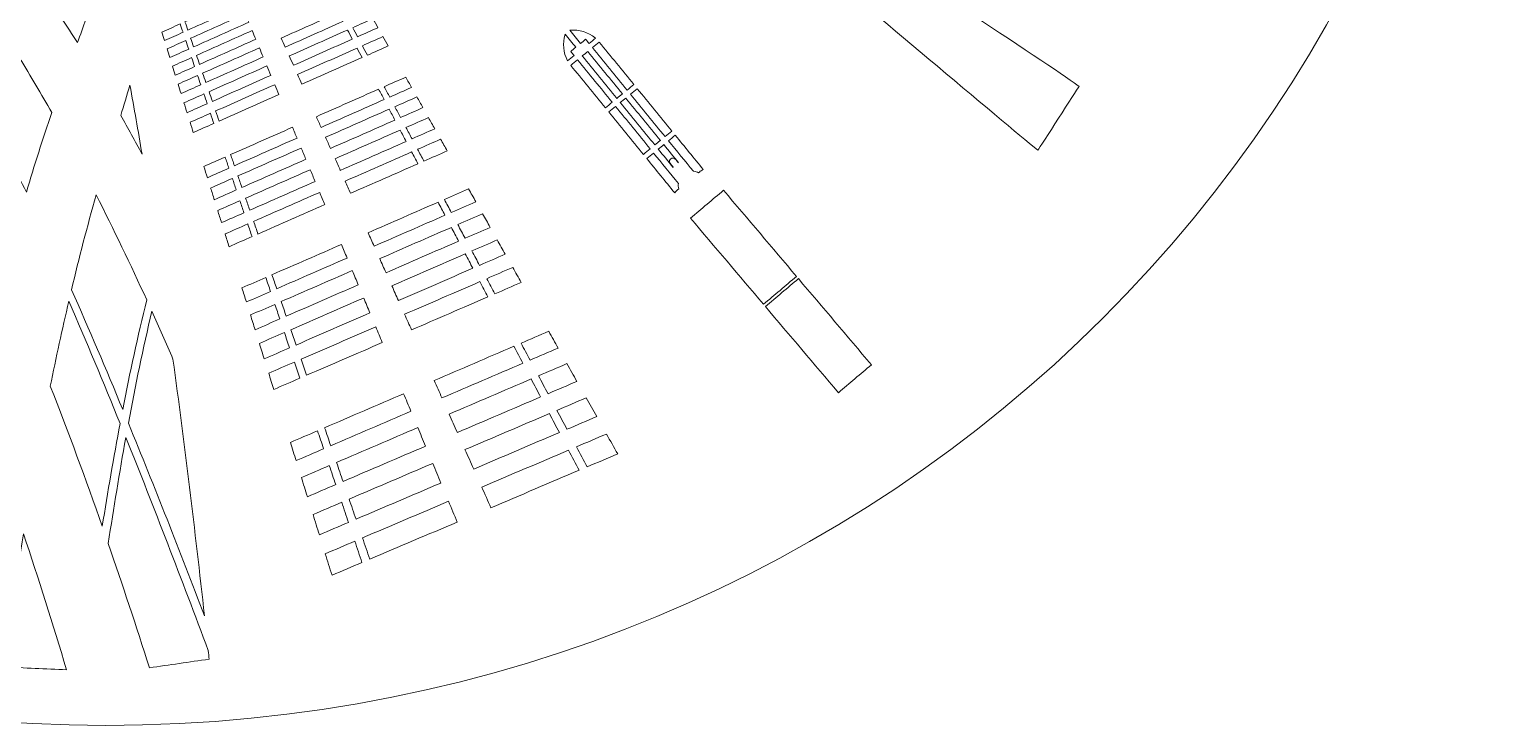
# Model space of a CAD drawing. Header units: millimetres. Extents: x -751 to 1411, y -446 to 1681.
# Drawn here: x -226 to 300, y -446 to -199 of the extents above; entities that cross this region are included whole.
import ezdxf

# ---------------------------------------------------------------- set-up
doc = ezdxf.new("R2010")
doc.units = ezdxf.units.MM
doc.header["$MEASUREMENT"] = 0
doc.layers.add('Layer 6', color=7, linetype='Continuous')

msp = doc.modelspace()

# ---------------------------------------------------------------- linework, layer by layer
at = {"layer": 'Layer 6', "lineweight": 0}
for points, knots in [([(-198.52, 551.4), (-477.55, 551.4), (-697.08, 331.88), (-697.08, 52.85), (-697.08, -226.18), (-477.55, -445.71), (-198.52, -445.71), (80.51, -445.71), (300.03, -226.18), (300.03, 52.85), (300.03, 331.88), (80.51, 551.4), (-198.52, 551.4)], [0, 0, 0, 0, 1, 1, 1, 2, 2, 2, 3, 3, 3, 4, 4, 4, 4]), ([(146.94, -218.78), (145.9, -220.1), (133.3, -240.13), (132.27, -241.45), (126.12, -236.49), (67.15, -186.73), (61.01, -181.77), (62, -180.5), (70.07, -169.15), (71.06, -167.88), (77.25, -172.79), (140.75, -213.87), (146.94, -218.78)], [0, 0, 0, 0, 1, 1, 1, 2, 2, 2, 3, 3, 3, 4, 4, 4, 4]), ([(-220, -185.8), (-217.99, -180.41), (-216.12, -174.98), (-214.4, -169.49), (-210.45, -175.08), (-206.59, -180.73), (-202.82, -186.45), (-204.63, -192.09), (-206.57, -197.68), (-208.59, -203.23), (-212.3, -197.36), (-216.09, -191.55), (-220, -185.8)], [0, 0, 0, 0, 1, 1, 1, 2, 2, 2, 3, 3, 3, 4, 4, 4, 4]), ([(-151.44, -187.31), (-151.04, -188.27), (-150.64, -189.23), (-150.24, -190.19), (-156.64, -193.05), (-163.03, -195.92), (-169.43, -198.79), (-169.77, -197.8), (-170.11, -196.82), (-170.44, -195.84), (-164.11, -192.99), (-157.78, -190.15), (-151.44, -187.31)], [0, 0, 0, 0, 1, 1, 1, 2, 2, 2, 3, 3, 3, 4, 4, 4, 4]), ([(-149.07, -193.01), (-148.65, -194.01), (-148.24, -195), (-147.82, -196), (-154.34, -198.92), (-160.86, -201.84), (-167.38, -204.75), (-167.73, -203.73), (-168.08, -202.71), (-168.43, -201.69), (-161.98, -198.79), (-155.52, -195.9), (-149.07, -193.01)], [0, 0, 0, 0, 1, 1, 1, 2, 2, 2, 3, 3, 3, 4, 4, 4, 4]), ([(-134.84, -204.82), (-135.31, -203.76), (-135.79, -202.69), (-136.27, -201.62), (-129.51, -198.61), (-122.76, -195.59), (-116, -192.58), (-115.45, -193.61), (-114.91, -194.65), (-114.36, -195.69), (-121.19, -198.73), (-128.01, -201.78), (-134.84, -204.82)], [0, 0, 0, 0, 1, 1, 1, 2, 2, 2, 3, 3, 3, 4, 4, 4, 4]), ([(-172.13, -196.59), (-171.8, -197.58), (-171.47, -198.57), (-171.14, -199.55), (-173.33, -200.54), (-175.53, -201.53), (-177.73, -202.51), (-178.04, -201.52), (-178.36, -200.52), (-178.67, -199.53), (-176.49, -198.55), (-174.31, -197.57), (-172.13, -196.59)], [0, 0, 0, 0, 1, 1, 1, 2, 2, 2, 3, 3, 3, 4, 4, 4, 4]), ([(-146.6, -198.93), (-146.16, -199.97), (-145.73, -201), (-145.3, -202.04), (-151.95, -205.01), (-158.6, -207.98), (-165.25, -210.95), (-165.61, -209.89), (-165.98, -208.83), (-166.34, -207.76), (-159.76, -204.82), (-153.18, -201.88), (-146.6, -198.93)], [0, 0, 0, 0, 1, 1, 1, 2, 2, 2, 3, 3, 3, 4, 4, 4, 4]), ([(-131.95, -211.29), (-132.45, -210.18), (-132.94, -209.07), (-133.44, -207.97), (-126.54, -204.89), (-119.65, -201.82), (-112.75, -198.75), (-112.19, -199.83), (-111.62, -200.91), (-111.05, -201.99), (-118.02, -205.09), (-124.98, -208.19), (-131.95, -211.29)], [0, 0, 0, 0, 1, 1, 1, 2, 2, 2, 3, 3, 3, 4, 4, 4, 4]), ([(-109.18, -201.16), (-109.76, -200.08), (-110.33, -199), (-110.9, -197.93), (-108.52, -196.86), (-106.13, -195.8), (-103.75, -194.74), (-103.15, -195.8), (-102.55, -196.87), (-101.95, -197.94), (-104.36, -199.01), (-106.77, -200.08), (-109.18, -201.16)], [0, 0, 0, 0, 1, 1, 1, 2, 2, 2, 3, 3, 3, 4, 4, 4, 4]), ([(-27.01, -203.54), (-27.41, -203.04), (-27.82, -202.54), (-28.23, -202.04), (-28.83, -202.54), (-29.43, -203.03), (-30.04, -203.52), (-31.31, -201.96), (-32.59, -200.39), (-33.87, -198.83), (-30.32, -198.61), (-27.47, -199.39), (-24.69, -201.65), (-25.46, -202.28), (-26.23, -202.91), (-27.01, -203.54)], [0, 0, 0, 0, 1, 1, 1, 2, 2, 2, 3, 3, 3, 4, 4, 4, 5, 5, 5, 5]), ([(-170.15, -202.46), (-169.81, -203.48), (-169.46, -204.51), (-169.12, -205.53), (-171.36, -206.54), (-173.6, -207.54), (-175.84, -208.54), (-176.17, -207.51), (-176.49, -206.48), (-176.81, -205.44), (-174.59, -204.45), (-172.37, -203.45), (-170.15, -202.46)], [0, 0, 0, 0, 1, 1, 1, 2, 2, 2, 3, 3, 3, 4, 4, 4, 4]), ([(-105.69, -207.71), (-106.29, -206.58), (-106.89, -205.46), (-107.49, -204.34), (-105.05, -203.25), (-102.61, -202.17), (-100.18, -201.09), (-99.55, -202.2), (-98.93, -203.31), (-98.3, -204.42), (-100.76, -205.52), (-103.23, -206.61), (-105.69, -207.71)], [0, 0, 0, 0, 1, 1, 1, 2, 2, 2, 3, 3, 3, 4, 4, 4, 4]), ([(-31.71, -204.89), (-32.32, -205.38), (-32.92, -205.87), (-33.53, -206.37), (-33.12, -206.86), (-32.71, -207.36), (-32.31, -207.86), (-33.08, -208.49), (-33.85, -209.12), (-34.62, -209.75), (-36.23, -206.58), (-36.42, -203.63), (-35.52, -200.22), (-34.25, -201.77), (-32.98, -203.33), (-31.71, -204.89)], [0, 0, 0, 0, 1, 1, 1, 2, 2, 2, 3, 3, 3, 4, 4, 4, 5, 5, 5, 5]), ([(-13.51, -220.08), (-17.61, -215.06), (-21.7, -210.04), (-25.8, -205.02), (-24.99, -204.36), (-24.19, -203.71), (-23.38, -203.05), (-19.29, -208.07), (-15.2, -213.09), (-11.1, -218.11), (-11.91, -218.77), (-12.71, -219.42), (-13.51, -220.08)], [0, 0, 0, 0, 1, 1, 1, 2, 2, 2, 3, 3, 3, 4, 4, 4, 4]), ([(-237.95, -234.12), (-235.2, -225.6), (-232.29, -217.14), (-229.14, -208.76), (-225.21, -215.11), (-221.41, -221.53), (-217.7, -228.02), (-220.92, -237.4), (-223.92, -246.86), (-226.74, -256.37), (-230.37, -248.9), (-234.09, -241.48), (-237.95, -234.12)], [0, 0, 0, 0, 1, 1, 1, 2, 2, 2, 3, 3, 3, 4, 4, 4, 4]), ([(-168.1, -208.55), (-167.74, -209.62), (-167.38, -210.68), (-167.02, -211.74), (-169.31, -212.77), (-171.59, -213.79), (-173.88, -214.81), (-174.22, -213.73), (-174.55, -212.66), (-174.89, -211.59), (-172.63, -210.57), (-170.36, -209.56), (-168.1, -208.55)], [0, 0, 0, 0, 1, 1, 1, 2, 2, 2, 3, 3, 3, 4, 4, 4, 4]), ([(-144.03, -205.09), (-143.58, -206.17), (-143.13, -207.24), (-142.68, -208.32), (-149.47, -211.35), (-156.25, -214.37), (-163.03, -217.4), (-163.41, -216.29), (-163.79, -215.19), (-164.17, -214.08), (-157.46, -211.08), (-150.74, -208.09), (-144.03, -205.09)], [0, 0, 0, 0, 1, 1, 1, 2, 2, 2, 3, 3, 3, 4, 4, 4, 4]), ([(-128.94, -218.04), (-129.46, -216.88), (-129.97, -215.72), (-130.49, -214.57), (-123.45, -211.44), (-116.41, -208.31), (-109.37, -205.18), (-108.78, -206.3), (-108.19, -207.43), (-107.6, -208.55), (-114.71, -211.71), (-121.83, -214.88), (-128.94, -218.04)], [0, 0, 0, 0, 1, 1, 1, 2, 2, 2, 3, 3, 3, 4, 4, 4, 4]), ([(-31.1, -209.34), (-27, -214.36), (-22.91, -219.38), (-18.81, -224.4), (-19.62, -225.06), (-20.42, -225.71), (-21.23, -226.37), (-25.32, -221.35), (-29.42, -216.33), (-33.51, -211.31), (-32.71, -210.65), (-31.9, -210), (-31.1, -209.34)], [0, 0, 0, 0, 1, 1, 1, 2, 2, 2, 3, 3, 3, 4, 4, 4, 4]), ([(-17.14, -223.04), (-21.24, -218.02), (-25.33, -213), (-29.43, -207.98), (-28.77, -207.45), (-28.12, -206.91), (-27.47, -206.38), (-23.38, -211.4), (-19.28, -216.42), (-15.19, -221.44), (-15.84, -221.98), (-16.49, -222.51), (-17.14, -223.04)], [0, 0, 0, 0, 1, 1, 1, 2, 2, 2, 3, 3, 3, 4, 4, 4, 4]), ([(-165.96, -214.88), (-165.59, -215.99), (-165.22, -217.1), (-164.84, -218.2), (-167.17, -219.24), (-169.51, -220.28), (-171.84, -221.32), (-172.19, -220.21), (-172.54, -219.09), (-172.89, -217.97), (-170.58, -216.94), (-168.27, -215.91), (-165.96, -214.88)], [0, 0, 0, 0, 1, 1, 1, 2, 2, 2, 3, 3, 3, 4, 4, 4, 4]), ([(-141.36, -211.5), (-140.89, -212.62), (-140.42, -213.74), (-139.96, -214.86), (-146.88, -217.94), (-153.8, -221.02), (-160.73, -224.1), (-161.12, -222.95), (-161.52, -221.8), (-161.91, -220.66), (-155.06, -217.6), (-148.21, -214.55), (-141.36, -211.5)], [0, 0, 0, 0, 1, 1, 1, 2, 2, 2, 3, 3, 3, 4, 4, 4, 4]), ([(-97.76, -222.57), (-98.42, -221.34), (-99.07, -220.11), (-99.73, -218.88), (-97.18, -217.75), (-94.63, -216.62), (-92.08, -215.49), (-91.39, -216.71), (-90.71, -217.93), (-90.02, -219.15), (-92.6, -220.29), (-95.18, -221.43), (-97.76, -222.57)], [0, 0, 0, 0, 1, 1, 1, 2, 2, 2, 3, 3, 3, 4, 4, 4, 4]), ([(-193.26, -229.08), (-192.14, -225.51), (-191.05, -221.94), (-190, -218.35), (-188.5, -226.51), (-187.06, -234.68), (-185.68, -242.85), (-188.17, -238.24), (-190.69, -233.65), (-193.26, -229.08)], [0, 0, 0, 0, 1, 1, 1, 2, 2, 2, 3, 3, 3, 3]), ([(-138.58, -218.17), (-138.09, -219.33), (-137.6, -220.5), (-137.12, -221.67), (-144.19, -224.81), (-151.26, -227.95), (-158.33, -231.09), (-158.74, -229.89), (-159.15, -228.7), (-159.56, -227.5), (-152.57, -224.39), (-145.57, -221.28), (-138.58, -218.17)], [0, 0, 0, 0, 1, 1, 1, 2, 2, 2, 3, 3, 3, 4, 4, 4, 4]), ([(-122.11, -233.34), (-122.68, -232.07), (-123.24, -230.81), (-123.81, -229.54), (-116.44, -226.28), (-109.07, -223.02), (-101.7, -219.76), (-101.06, -220.99), (-100.41, -222.22), (-99.76, -223.45), (-107.21, -226.75), (-114.66, -230.04), (-122.11, -233.34)], [0, 0, 0, 0, 1, 1, 1, 2, 2, 2, 3, 3, 3, 4, 4, 4, 4]), ([(-12.31, -221.56), (-11.5, -220.9), (-10.7, -220.25), (-9.89, -219.59), (-5.8, -224.61), (-1.7, -229.63), (2.39, -234.65), (1.59, -235.31), (0.78, -235.97), (-0.02, -236.62), (-4.12, -231.6), (-8.21, -226.58), (-12.31, -221.56)], [0, 0, 0, 0, 1, 1, 1, 2, 2, 2, 3, 3, 3, 4, 4, 4, 4]), ([(-163.74, -221.47), (-163.35, -222.62), (-162.96, -223.77), (-162.57, -224.93), (-164.95, -225.99), (-167.33, -227.05), (-169.71, -228.11), (-170.08, -226.94), (-170.44, -225.78), (-170.81, -224.62), (-168.45, -223.57), (-166.1, -222.52), (-163.74, -221.47)], [0, 0, 0, 0, 1, 1, 1, 2, 2, 2, 3, 3, 3, 4, 4, 4, 4]), ([(-93.89, -229.82), (-94.58, -228.54), (-95.26, -227.26), (-95.94, -225.98), (-93.34, -224.82), (-90.73, -223.67), (-88.13, -222.52), (-87.41, -223.79), (-86.7, -225.06), (-85.98, -226.33), (-88.62, -227.5), (-91.26, -228.66), (-93.89, -229.82)], [0, 0, 0, 0, 1, 1, 1, 2, 2, 2, 3, 3, 3, 4, 4, 4, 4]), ([(-17.61, -225.88), (-13.51, -230.9), (-9.42, -235.92), (-5.32, -240.95), (-6.13, -241.6), (-6.93, -242.26), (-7.74, -242.91), (-11.83, -237.89), (-15.93, -232.87), (-20.02, -227.85), (-19.22, -227.2), (-18.41, -226.54), (-17.61, -225.88)], [0, 0, 0, 0, 1, 1, 1, 2, 2, 2, 3, 3, 3, 4, 4, 4, 4]), ([(-13.98, -222.93), (-9.89, -227.95), (-5.79, -232.97), (-1.7, -237.99), (-2.35, -238.52), (-3, -239.05), (-3.65, -239.58), (-7.74, -234.56), (-11.84, -229.54), (-15.93, -224.52), (-15.28, -223.99), (-14.63, -223.46), (-13.98, -222.93)], [0, 0, 0, 0, 1, 1, 1, 2, 2, 2, 3, 3, 3, 4, 4, 4, 4]), ([(-161.43, -228.33), (-161.02, -229.53), (-160.62, -230.73), (-160.21, -231.93), (-162.64, -233.01), (-165.07, -234.09), (-167.5, -235.17), (-167.88, -233.96), (-168.26, -232.75), (-168.64, -231.53), (-166.24, -230.47), (-163.83, -229.4), (-161.43, -228.33)], [0, 0, 0, 0, 1, 1, 1, 2, 2, 2, 3, 3, 3, 4, 4, 4, 4]), ([(-118.78, -240.81), (-119.37, -239.49), (-119.96, -238.17), (-120.55, -236.85), (-113.02, -233.52), (-105.49, -230.19), (-97.96, -226.87), (-97.29, -228.15), (-96.61, -229.44), (-95.93, -230.72), (-103.55, -234.09), (-111.16, -237.45), (-118.78, -240.81)], [0, 0, 0, 0, 1, 1, 1, 2, 2, 2, 3, 3, 3, 4, 4, 4, 4]), ([(-89.85, -237.4), (-90.57, -236.06), (-91.28, -234.72), (-92, -233.38), (-89.33, -232.21), (-86.67, -231.03), (-84, -229.86), (-83.26, -231.18), (-82.51, -232.51), (-81.76, -233.84), (-84.46, -235.02), (-87.16, -236.21), (-89.85, -237.4)], [0, 0, 0, 0, 1, 1, 1, 2, 2, 2, 3, 3, 3, 4, 4, 4, 4]), ([(-132.27, -233.29), (-131.74, -234.57), (-131.21, -235.85), (-130.67, -237.13), (-138.07, -240.4), (-145.48, -243.67), (-152.88, -246.95), (-153.33, -245.64), (-153.78, -244.32), (-154.23, -243.01), (-146.91, -239.77), (-139.59, -236.53), (-132.27, -233.29)], [0, 0, 0, 0, 1, 1, 1, 2, 2, 2, 3, 3, 3, 4, 4, 4, 4]), ([(-115.3, -248.6), (-115.92, -247.23), (-116.53, -245.85), (-117.15, -244.47), (-109.45, -241.08), (-101.76, -237.68), (-94.06, -234.29), (-93.35, -235.63), (-92.65, -236.98), (-91.94, -238.32), (-99.73, -241.75), (-107.51, -245.18), (-115.3, -248.6)], [0, 0, 0, 0, 1, 1, 1, 2, 2, 2, 3, 3, 3, 4, 4, 4, 4]), ([(1.18, -238.1), (1.99, -237.45), (2.79, -236.79), (3.6, -236.13), (6.91, -240.19), (10.22, -244.25), (13.53, -248.31), (13.03, -248.55), (12.58, -248.84), (12.15, -249.18), (12.04, -249.26), (11.94, -249.36), (11.84, -249.45), (11.34, -249.1), (10.82, -248.95), (10.2, -248.92), (10.14, -248.91), (10.07, -248.92), (10.01, -248.92), (7.07, -245.31), (4.13, -241.71), (1.18, -238.1)], [0, 0, 0, 0, 1, 1, 1, 2, 2, 2, 3, 3, 3, 4, 4, 4, 5, 5, 5, 6, 6, 6, 7, 7, 7, 7]), ([(-129.2, -240.67), (-128.64, -242), (-128.08, -243.33), (-127.53, -244.67), (-135.09, -248.01), (-142.65, -251.34), (-150.22, -254.68), (-150.69, -253.31), (-151.16, -251.95), (-151.63, -250.58), (-144.15, -247.27), (-136.67, -243.97), (-129.2, -240.67)], [0, 0, 0, 0, 1, 1, 1, 2, 2, 2, 3, 3, 3, 4, 4, 4, 4]), ([(-85.63, -245.32), (-86.38, -243.92), (-87.12, -242.52), (-87.87, -241.12), (-85.14, -239.92), (-82.42, -238.72), (-79.69, -237.52), (-78.91, -238.91), (-78.13, -240.3), (-77.35, -241.68), (-80.11, -242.89), (-82.87, -244.11), (-85.63, -245.32)], [0, 0, 0, 0, 1, 1, 1, 2, 2, 2, 3, 3, 3, 4, 4, 4, 4]), ([(1.73, -246.07), (2.06, -246.51), (2.5, -247), (2.85, -247.45), (2.84, -247.47), (2.83, -247.5), (2.83, -247.53), (1.07, -245.37), (-0.69, -243.22), (-2.44, -241.06), (-1.79, -240.53), (-1.14, -240), (-0.49, -239.47), (1.27, -241.62), (3.03, -243.78), (4.78, -245.93), (4.76, -245.93), (4.73, -245.94), (4.7, -245.93), (4.33, -245.5), (3.94, -244.98), (3.58, -244.57), (3.31, -244.26), (3.04, -244.2), (2.67, -244.22), (2.42, -244.24), (2.2, -244.36), (2, -244.52), (1.81, -244.67), (1.65, -244.87), (1.58, -245.12), (1.48, -245.47), (1.49, -245.75), (1.73, -246.07)], [0, 0, 0, 0, 1, 1, 1, 2, 2, 2, 3, 3, 3, 4, 4, 4, 5, 5, 5, 6, 6, 6, 7, 7, 7, 8, 8, 8, 9, 9, 9, 10, 10, 10, 11, 11, 11, 11]), ([(-156.18, -243.88), (-155.74, -245.19), (-155.29, -246.51), (-154.85, -247.82), (-157.39, -248.94), (-159.94, -250.07), (-162.48, -251.19), (-162.9, -249.87), (-163.31, -248.54), (-163.73, -247.22), (-161.21, -246.11), (-158.7, -244.99), (-156.18, -243.88)], [0, 0, 0, 0, 1, 1, 1, 2, 2, 2, 3, 3, 3, 4, 4, 4, 4]), ([(-111.66, -256.75), (-112.31, -255.31), (-112.95, -253.87), (-113.59, -252.43), (-105.72, -248.97), (-97.85, -245.51), (-89.98, -242.04), (-89.24, -243.45), (-88.5, -244.85), (-87.77, -246.26), (-95.73, -249.76), (-103.7, -253.26), (-111.66, -256.75)], [0, 0, 0, 0, 1, 1, 1, 2, 2, 2, 3, 3, 3, 4, 4, 4, 4]), ([(-4.12, -242.43), (-1.18, -246.03), (1.77, -249.64), (4.71, -253.24), (4.57, -253.91), (4.59, -254.51), (4.85, -255.15), (4.75, -255.23), (4.63, -255.31), (4.54, -255.39), (4.11, -255.75), (3.74, -256.13), (3.4, -256.57), (0.09, -252.51), (-3.22, -248.45), (-6.53, -244.39), (-5.72, -243.74), (-4.92, -243.08), (-4.12, -242.43)], [0, 0, 0, 0, 1, 1, 1, 2, 2, 2, 3, 3, 3, 4, 4, 4, 5, 5, 5, 6, 6, 6, 6]), ([(-153.62, -251.46), (-153.16, -252.83), (-152.7, -254.2), (-152.23, -255.57), (-154.83, -256.72), (-157.43, -257.87), (-160.03, -259.01), (-160.46, -257.63), (-160.9, -256.25), (-161.33, -254.87), (-158.76, -253.73), (-156.19, -252.6), (-153.62, -251.46)], [0, 0, 0, 0, 1, 1, 1, 2, 2, 2, 3, 3, 3, 4, 4, 4, 4]), ([(-125.99, -248.37), (-125.41, -249.76), (-124.83, -251.15), (-124.25, -252.54), (-131.98, -255.95), (-139.71, -259.35), (-147.44, -262.76), (-147.93, -261.33), (-148.42, -259.9), (-148.91, -258.47), (-141.27, -255.1), (-133.63, -251.73), (-125.99, -248.37)], [0, 0, 0, 0, 1, 1, 1, 2, 2, 2, 3, 3, 3, 4, 4, 4, 4]), ([(-184.03, -294.61), (-187.24, -307.51), (-190.01, -320.5), (-192.54, -333.54), (-198.44, -319.29), (-204.48, -305.09), (-210.73, -290.99), (-208.04, -279.71), (-205.14, -268.48), (-201.97, -257.32), (-195.73, -269.62), (-189.76, -282.07), (-184.03, -294.61)], [0, 0, 0, 0, 1, 1, 1, 2, 2, 2, 3, 3, 3, 4, 4, 4, 4]), ([(-122.63, -256.41), (-122.03, -257.86), (-121.42, -259.32), (-120.81, -260.77), (-128.72, -264.25), (-136.63, -267.72), (-144.54, -271.2), (-145.05, -269.7), (-145.57, -268.21), (-146.08, -266.72), (-138.26, -263.28), (-130.45, -259.84), (-122.63, -256.41)], [0, 0, 0, 0, 1, 1, 1, 2, 2, 2, 3, 3, 3, 4, 4, 4, 4]), ([(-75.9, -263.56), (-76.73, -262.01), (-77.55, -260.46), (-78.38, -258.92), (-75.51, -257.66), (-72.64, -256.41), (-69.78, -255.16), (-68.92, -256.69), (-68.05, -258.22), (-67.19, -259.75), (-70.1, -261.02), (-73, -262.29), (-75.9, -263.56)], [0, 0, 0, 0, 1, 1, 1, 2, 2, 2, 3, 3, 3, 4, 4, 4, 4]), ([(20.73, -255.66), (29.36, -265.85), (38, -276.05), (46.63, -286.25), (42.73, -289.55), (38.82, -292.86), (34.91, -296.17), (26.28, -285.98), (17.64, -275.78), (9.01, -265.59), (12.91, -262.28), (16.82, -258.97), (20.73, -255.66)], [0, 0, 0, 0, 1, 1, 1, 2, 2, 2, 3, 3, 3, 4, 4, 4, 4]), ([(-150.95, -259.37), (-150.47, -260.8), (-149.99, -262.23), (-149.5, -263.66), (-152.16, -264.83), (-154.82, -266), (-157.47, -267.17), (-157.93, -265.73), (-158.38, -264.29), (-158.83, -262.84), (-156.2, -261.69), (-153.58, -260.53), (-150.95, -259.37)], [0, 0, 0, 0, 1, 1, 1, 2, 2, 2, 3, 3, 3, 4, 4, 4, 4]), ([(-103.29, -275.52), (-104, -273.93), (-104.71, -272.34), (-105.42, -270.75), (-97.14, -267.13), (-88.87, -263.51), (-80.59, -259.89), (-79.78, -261.44), (-78.96, -262.99), (-78.15, -264.54), (-86.53, -268.2), (-94.91, -271.86), (-103.29, -275.52)], [0, 0, 0, 0, 1, 1, 1, 2, 2, 2, 3, 3, 3, 4, 4, 4, 4]), ([(-148.16, -267.63), (-147.66, -269.13), (-147.16, -270.63), (-146.65, -272.12), (-149.37, -273.32), (-152.09, -274.51), (-154.8, -275.7), (-155.28, -274.19), (-155.75, -272.69), (-156.22, -271.18), (-153.54, -270), (-150.85, -268.82), (-148.16, -267.63)], [0, 0, 0, 0, 1, 1, 1, 2, 2, 2, 3, 3, 3, 4, 4, 4, 4]), ([(-71.01, -272.72), (-71.88, -271.1), (-72.74, -269.48), (-73.61, -267.85), (-70.67, -266.57), (-67.74, -265.29), (-64.8, -264.01), (-63.9, -265.62), (-62.99, -267.23), (-62.09, -268.83), (-65.06, -270.13), (-68.04, -271.42), (-71.01, -272.72)], [0, 0, 0, 0, 1, 1, 1, 2, 2, 2, 3, 3, 3, 4, 4, 4, 4]), ([(-99.08, -284.95), (-99.83, -283.28), (-100.57, -281.61), (-101.32, -279.94), (-92.84, -276.24), (-84.36, -272.54), (-75.88, -268.85), (-75.03, -270.47), (-74.17, -272.1), (-73.32, -273.72), (-81.91, -277.46), (-90.49, -281.21), (-99.08, -284.95)], [0, 0, 0, 0, 1, 1, 1, 2, 2, 2, 3, 3, 3, 4, 4, 4, 4]), ([(-65.88, -282.34), (-66.79, -280.64), (-67.7, -278.93), (-68.61, -277.23), (-65.6, -275.92), (-62.59, -274.61), (-59.58, -273.3), (-58.63, -274.99), (-57.68, -276.68), (-56.73, -278.37), (-59.78, -279.69), (-62.83, -281.02), (-65.88, -282.34)], [0, 0, 0, 0, 1, 1, 1, 2, 2, 2, 3, 3, 3, 4, 4, 4, 4]), ([(-114.92, -274.9), (-114.25, -276.51), (-113.58, -278.12), (-112.91, -279.72), (-121.23, -283.36), (-129.55, -286.99), (-137.86, -290.62), (-138.43, -288.98), (-139, -287.33), (-139.56, -285.68), (-131.35, -282.09), (-123.14, -278.5), (-114.92, -274.9)], [0, 0, 0, 0, 1, 1, 1, 2, 2, 2, 3, 3, 3, 4, 4, 4, 4]), ([(-94.67, -294.84), (-95.45, -293.09), (-96.23, -291.34), (-97.01, -289.59), (-88.32, -285.81), (-79.63, -282.03), (-70.94, -278.25), (-70.04, -279.95), (-69.14, -281.66), (-68.25, -283.37), (-77.05, -287.19), (-85.86, -291.02), (-94.67, -294.84)], [0, 0, 0, 0, 1, 1, 1, 2, 2, 2, 3, 3, 3, 4, 4, 4, 4]), ([(-60.49, -292.46), (-61.44, -290.67), (-62.4, -288.87), (-63.35, -287.08), (-60.27, -285.74), (-57.18, -284.4), (-54.09, -283.06), (-53.09, -284.84), (-52.09, -286.62), (-51.09, -288.39), (-54.22, -289.75), (-57.36, -291.1), (-60.49, -292.46)], [0, 0, 0, 0, 1, 1, 1, 2, 2, 2, 3, 3, 3, 4, 4, 4, 4]), ([(-141.75, -286.64), (-141.2, -288.29), (-140.64, -289.94), (-140.08, -291.59), (-142.94, -292.84), (-145.8, -294.09), (-148.65, -295.34), (-149.17, -293.67), (-149.7, -292.01), (-150.22, -290.34), (-147.39, -289.11), (-144.57, -287.88), (-141.75, -286.64)], [0, 0, 0, 0, 1, 1, 1, 2, 2, 2, 3, 3, 3, 4, 4, 4, 4]), ([(-111.05, -284.19), (-110.35, -285.87), (-109.65, -287.56), (-108.94, -289.24), (-117.47, -292.95), (-125.99, -296.67), (-134.51, -300.38), (-135.1, -298.65), (-135.7, -296.93), (-136.29, -295.2), (-127.88, -291.53), (-119.46, -287.86), (-111.05, -284.19)], [0, 0, 0, 0, 1, 1, 1, 2, 2, 2, 3, 3, 3, 4, 4, 4, 4]), ([(-65.75, -288.12), (-64.8, -289.92), (-63.86, -291.71), (-62.91, -293.51), (-71.95, -297.42), (-80.99, -301.33), (-90.02, -305.25), (-90.85, -303.4), (-91.67, -301.56), (-92.49, -299.72), (-83.58, -295.85), (-74.66, -291.99), (-65.75, -288.12)], [0, 0, 0, 0, 1, 1, 1, 2, 2, 2, 3, 3, 3, 4, 4, 4, 4]), ([(61.49, -327.56), (52.86, -317.37), (44.23, -307.17), (35.59, -296.98), (39.5, -293.67), (43.41, -290.36), (47.31, -287.05), (55.95, -297.24), (64.58, -307.44), (73.22, -317.64), (69.31, -320.94), (65.4, -324.25), (61.49, -327.56)], [0, 0, 0, 0, 1, 1, 1, 2, 2, 2, 3, 3, 3, 4, 4, 4, 4]), ([(-106.99, -293.93), (-106.25, -295.7), (-105.52, -297.47), (-104.78, -299.23), (-113.52, -303.03), (-122.25, -306.82), (-130.99, -310.62), (-131.61, -308.81), (-132.24, -306.99), (-132.86, -305.18), (-124.24, -301.43), (-115.61, -297.68), (-106.99, -293.93)], [0, 0, 0, 0, 1, 1, 1, 2, 2, 2, 3, 3, 3, 4, 4, 4, 4]), ([(-199.81, -375.01), (-205.66, -358.31), (-211.78, -341.71), (-218.25, -325.24), (-216.2, -315.15), (-214.02, -305.08), (-211.69, -295.05), (-205.43, -309.43), (-199.39, -323.9), (-193.48, -338.44), (-195.76, -350.6), (-197.85, -362.79), (-199.81, -375.01)], [0, 0, 0, 0, 1, 1, 1, 2, 2, 2, 3, 3, 3, 4, 4, 4, 4]), ([(-182.19, -298.66), (-179.66, -304.29), (-177.16, -309.94), (-174.7, -315.6), (-170.58, -345.95), (-166.87, -376.35), (-163.53, -406.79), (-172.25, -383.89), (-181.23, -361.09), (-190.53, -338.42), (-188.06, -325.1), (-185.34, -311.83), (-182.19, -298.66)], [0, 0, 0, 0, 1, 1, 1, 2, 2, 2, 3, 3, 3, 4, 4, 4, 4]), ([(-138.53, -296.18), (-137.95, -297.91), (-137.37, -299.64), (-136.78, -301.37), (-139.71, -302.64), (-142.64, -303.92), (-145.56, -305.19), (-146.11, -303.45), (-146.66, -301.7), (-147.2, -299.96), (-144.31, -298.7), (-141.42, -297.44), (-138.53, -296.18)], [0, 0, 0, 0, 1, 1, 1, 2, 2, 2, 3, 3, 3, 4, 4, 4, 4]), ([(-102.73, -304.16), (-101.95, -306.02), (-101.18, -307.88), (-100.4, -309.74), (-109.36, -313.62), (-118.33, -317.5), (-127.29, -321.38), (-127.95, -319.47), (-128.6, -317.57), (-129.26, -315.66), (-120.41, -311.83), (-111.57, -307.99), (-102.73, -304.16)], [0, 0, 0, 0, 1, 1, 1, 2, 2, 2, 3, 3, 3, 4, 4, 4, 4]), ([(-135.16, -306.18), (-134.55, -308), (-133.93, -309.81), (-133.32, -311.63), (-136.32, -312.93), (-139.32, -314.24), (-142.32, -315.54), (-142.9, -313.71), (-143.47, -311.88), (-144.04, -310.04), (-141.08, -308.76), (-138.12, -307.47), (-135.16, -306.18)], [0, 0, 0, 0, 1, 1, 1, 2, 2, 2, 3, 3, 3, 4, 4, 4, 4]), ([(-47.94, -315.98), (-49.01, -313.98), (-50.08, -311.97), (-51.15, -309.97), (-47.88, -308.56), (-44.61, -307.15), (-41.34, -305.74), (-40.22, -307.73), (-39.11, -309.71), (-37.99, -311.7), (-41.31, -313.13), (-44.62, -314.55), (-47.94, -315.98)], [0, 0, 0, 0, 1, 1, 1, 2, 2, 2, 3, 3, 3, 4, 4, 4, 4]), ([(-81.99, -323.25), (-72.55, -319.18), (-63.12, -315.12), (-53.68, -311.06), (-52.63, -313.07), (-51.57, -315.07), (-50.51, -317.08), (-60.09, -321.2), (-69.66, -325.31), (-79.23, -329.43), (-80.15, -327.37), (-81.07, -325.31), (-81.99, -323.25)], [0, 0, 0, 0, 1, 1, 1, 2, 2, 2, 3, 3, 3, 4, 4, 4, 4]), ([(-131.62, -316.69), (-130.97, -318.6), (-130.33, -320.51), (-129.68, -322.42), (-132.76, -323.75), (-135.84, -325.08), (-138.92, -326.41), (-139.52, -324.49), (-140.12, -322.56), (-140.73, -320.64), (-137.69, -319.32), (-134.65, -318), (-131.62, -316.69)], [0, 0, 0, 0, 1, 1, 1, 2, 2, 2, 3, 3, 3, 4, 4, 4, 4]), ([(-41.58, -327.92), (-42.7, -325.8), (-43.83, -323.68), (-44.96, -321.57), (-41.6, -320.13), (-38.24, -318.68), (-34.87, -317.24), (-33.7, -319.34), (-32.52, -321.44), (-31.34, -323.53), (-34.75, -325), (-38.16, -326.46), (-41.58, -327.92)], [0, 0, 0, 0, 1, 1, 1, 2, 2, 2, 3, 3, 3, 4, 4, 4, 4]), ([(-76.67, -335.17), (-66.97, -331.01), (-57.27, -326.85), (-47.57, -322.69), (-46.45, -324.81), (-45.33, -326.93), (-44.22, -329.05), (-54.06, -333.27), (-63.91, -337.48), (-73.76, -341.7), (-74.73, -339.52), (-75.7, -337.35), (-76.67, -335.17)], [0, 0, 0, 0, 1, 1, 1, 2, 2, 2, 3, 3, 3, 4, 4, 4, 4]), ([(-92.82, -327.91), (-91.96, -329.99), (-91.09, -332.07), (-90.22, -334.15), (-99.71, -338.23), (-109.2, -342.31), (-118.7, -346.39), (-119.43, -344.26), (-120.16, -342.13), (-120.89, -340), (-111.54, -335.97), (-102.18, -331.94), (-92.82, -327.91)], [0, 0, 0, 0, 1, 1, 1, 2, 2, 2, 3, 3, 3, 4, 4, 4, 4]), ([(-28.04, -329.39), (-26.8, -331.61), (-25.55, -333.83), (-24.3, -336.05), (-27.82, -337.55), (-31.33, -339.04), (-34.84, -340.54), (-36.04, -338.3), (-37.23, -336.06), (-38.42, -333.83), (-34.96, -332.35), (-31.5, -330.87), (-28.04, -329.39)], [0, 0, 0, 0, 1, 1, 1, 2, 2, 2, 3, 3, 3, 4, 4, 4, 4]), ([(-71.05, -347.77), (-61.07, -343.5), (-51.09, -339.24), (-41.1, -334.97), (-39.92, -337.21), (-38.74, -339.46), (-37.56, -341.7), (-47.7, -346.03), (-57.83, -350.35), (-67.97, -354.67), (-68.99, -352.37), (-70.02, -350.07), (-71.05, -347.77)], [0, 0, 0, 0, 1, 1, 1, 2, 2, 2, 3, 3, 3, 4, 4, 4, 4]), ([(-123.39, -341.07), (-122.67, -343.21), (-121.95, -345.34), (-121.23, -347.48), (-124.48, -348.88), (-127.74, -350.28), (-131, -351.68), (-131.68, -349.53), (-132.35, -347.38), (-133.02, -345.22), (-129.81, -343.84), (-126.6, -342.46), (-123.39, -341.07)], [0, 0, 0, 0, 1, 1, 1, 2, 2, 2, 3, 3, 3, 4, 4, 4, 4]), ([(-87.8, -339.95), (-86.89, -342.15), (-85.97, -344.34), (-85.06, -346.54), (-94.82, -350.72), (-104.58, -354.9), (-114.34, -359.08), (-115.11, -356.83), (-115.88, -354.58), (-116.65, -352.33), (-107.04, -348.2), (-97.42, -344.08), (-87.8, -339.95)], [0, 0, 0, 0, 1, 1, 1, 2, 2, 2, 3, 3, 3, 4, 4, 4, 4]), ([(-183.05, -425.24), (-187.76, -410.48), (-192.62, -395.77), (-197.68, -381.13), (-195.75, -368.54), (-193.7, -355.98), (-191.45, -343.44), (-181.34, -368.54), (-171.62, -393.79), (-162.2, -419.15), (-162.09, -420.16), (-161.98, -421.18), (-161.88, -422.2), (-168.94, -423.21), (-176, -424.22), (-183.05, -425.24)], [0, 0, 0, 0, 1, 1, 1, 2, 2, 2, 3, 3, 3, 4, 4, 4, 5, 5, 5, 5]), ([(-27.71, -353.91), (-28.98, -351.54), (-30.24, -349.17), (-31.51, -346.79), (-27.94, -345.28), (-24.38, -343.76), (-20.82, -342.24), (-19.5, -344.59), (-18.17, -346.95), (-16.85, -349.3), (-20.47, -350.84), (-24.09, -352.37), (-27.71, -353.91)], [0, 0, 0, 0, 1, 1, 1, 2, 2, 2, 3, 3, 3, 4, 4, 4, 4]), ([(-61.84, -368.41), (-62.93, -365.97), (-64.01, -363.53), (-65.1, -361.1), (-54.82, -356.72), (-44.55, -352.34), (-34.27, -347.97), (-33.02, -350.35), (-31.77, -352.72), (-30.52, -355.1), (-40.96, -359.53), (-51.4, -363.97), (-61.84, -368.41)], [0, 0, 0, 0, 1, 1, 1, 2, 2, 2, 3, 3, 3, 4, 4, 4, 4]), ([(-119.22, -353.43), (-118.46, -355.68), (-117.7, -357.94), (-116.94, -360.19), (-120.29, -361.63), (-123.64, -363.06), (-126.99, -364.49), (-127.7, -362.22), (-128.41, -359.95), (-129.12, -357.68), (-125.82, -356.26), (-122.52, -354.85), (-119.22, -353.43)], [0, 0, 0, 0, 1, 1, 1, 2, 2, 2, 3, 3, 3, 4, 4, 4, 4]), ([(-82.5, -352.67), (-81.53, -354.99), (-80.57, -357.31), (-79.6, -359.63), (-89.64, -363.92), (-99.68, -368.2), (-109.73, -372.48), (-110.54, -370.11), (-111.36, -367.73), (-112.18, -365.35), (-102.29, -361.12), (-92.39, -356.89), (-82.5, -352.67)], [0, 0, 0, 0, 1, 1, 1, 2, 2, 2, 3, 3, 3, 4, 4, 4, 4]), ([(-114.82, -366.48), (-114.01, -368.86), (-113.21, -371.24), (-112.4, -373.63), (-115.85, -375.1), (-119.3, -376.57), (-122.74, -378.04), (-123.5, -375.64), (-124.25, -373.23), (-125, -370.83), (-121.61, -369.38), (-118.21, -367.93), (-114.82, -366.48)], [0, 0, 0, 0, 1, 1, 1, 2, 2, 2, 3, 3, 3, 4, 4, 4, 4]), ([(-104.85, -386.68), (-105.71, -384.16), (-106.58, -381.64), (-107.44, -379.12), (-97.26, -374.79), (-87.08, -370.45), (-76.89, -366.12), (-75.87, -368.58), (-74.84, -371.04), (-73.82, -373.5), (-84.16, -377.89), (-94.5, -382.28), (-104.85, -386.68)], [0, 0, 0, 0, 1, 1, 1, 2, 2, 2, 3, 3, 3, 4, 4, 4, 4]), ([(-234.88, -424.79), (-232.69, -409.04), (-230.34, -393.31), (-227.78, -377.62), (-222.45, -393.66), (-217.37, -409.77), (-212.47, -425.94), (-219.95, -425.71), (-227.41, -425.33), (-234.88, -424.79)], [0, 0, 0, 0, 1, 1, 1, 2, 2, 2, 3, 3, 3, 3]), ([(-118.25, -392.37), (-119.05, -389.83), (-119.85, -387.28), (-120.64, -384.74), (-117.15, -383.25), (-113.65, -381.77), (-110.16, -380.28), (-109.31, -382.8), (-108.46, -385.32), (-107.61, -387.85), (-111.15, -389.36), (-114.7, -390.86), (-118.25, -392.37)], [0, 0, 0, 0, 1, 1, 1, 2, 2, 2, 3, 3, 3, 4, 4, 4, 4])]:
    msp.add_open_spline(points, degree=3, knots=knots, dxfattribs=at)

doc.saveas('drawing.dxf')
